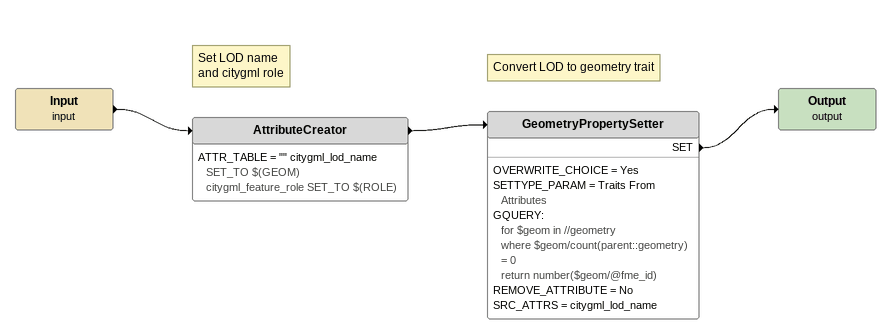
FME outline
Input (input)
    -> AttributeCreator
Note: Set LOD name / and citygml role
AttributeCreator
    ATTR_TABLE = "" citygml_lod_name SET_TO $(GEOM)  citygml_feature_role SET_TO $(ROLE)
    -> GeometryPropertySetter
Note: Convert LOD to geometry trait
GeometryPropertySetter
    OVERWRITE_CHOICE = Yes
    SETTYPE_PARAM = Traits From Attributes
    GQUERY:
      for $geom in //geometry
      where $geom/count(parent::geometry) = 0
      return number($geom/@fme_id)
    REMOVE_ATTRIBUTE = No
    SRC_ATTRS = citygml_lod_name
    SET -> Output (output)
Output (output)
